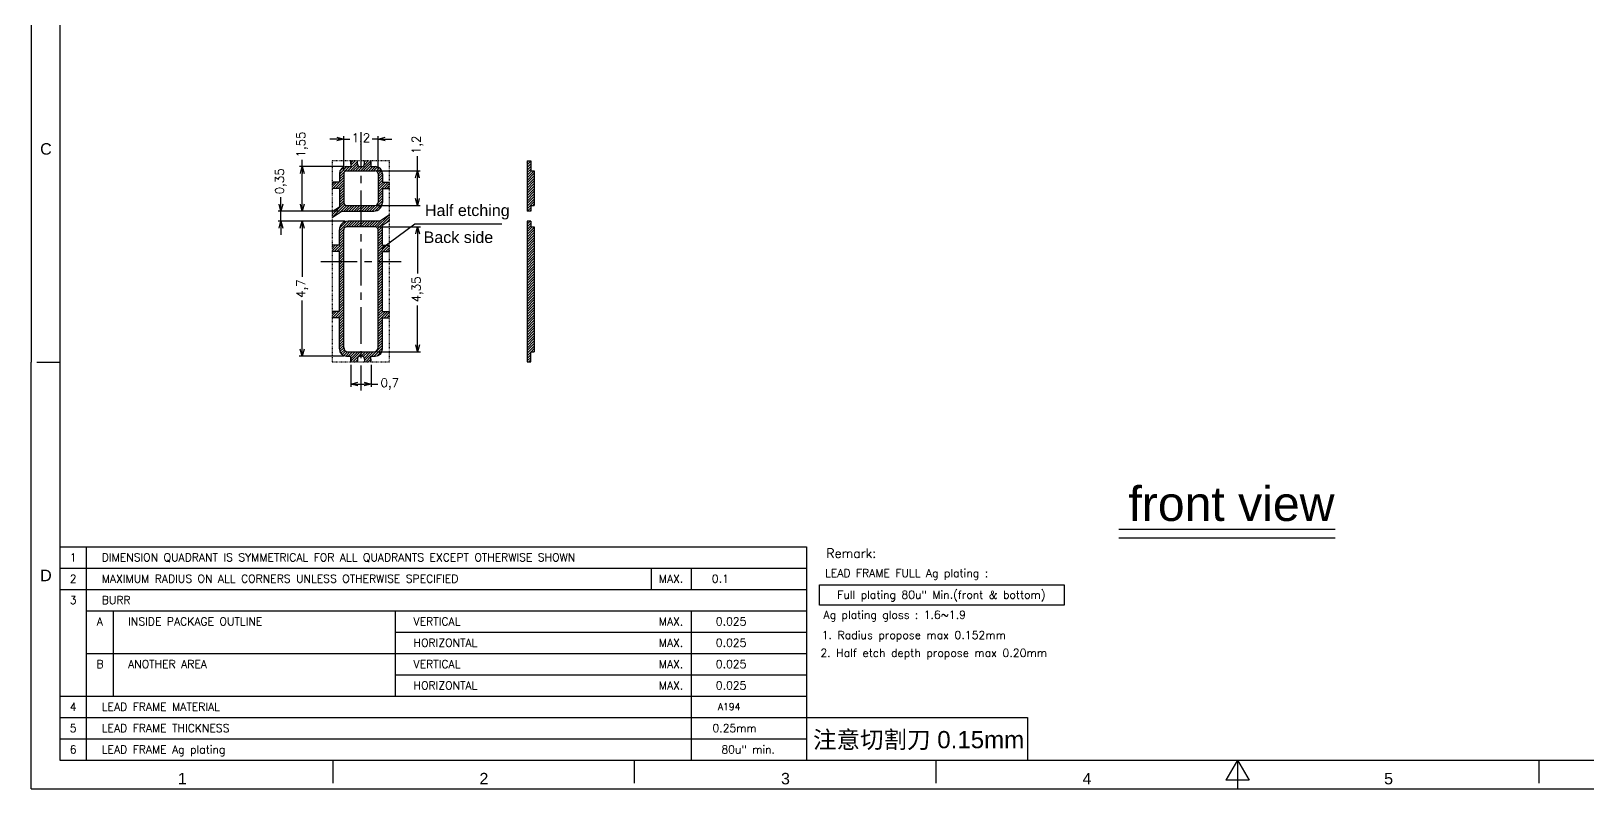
# Model space of a CAD drawing. Header units: millimetres. Extents: x -992 to 1678, y 128 to 1331.
# Drawn here: x -991.9 to -720.9, y 1033.9 to 1165.8 of the extents above; entities that cross this region are included whole.
import ezdxf
from ezdxf.enums import TextEntityAlignment as Align

# ---------------------------------------------------------------- set-up
doc = ezdxf.new("R2010")
doc.units = ezdxf.units.MM
doc.header["$PDMODE"] = 3
doc.header["$PDSIZE"] = -1
doc.linetypes.add('CENTER', pattern=[10.16, 6.35, -1.27, 1.27, -1.27])
doc.linetypes.add('DOT2', pattern=[0.125, 0, -0.125])
doc.layers.get('DEFPOINTS').update_dxf_attribs({"color": 10})
for name, color, linetype in [('1', 3, 'Continuous'), ('3', 3, 'Continuous'), ('6', 6, 'Continuous'), ('b etching', 1, 'Continuous'), ('CEN', 8, 'CENTER'), ('DIM', 7, 'Continuous')]:
    doc.layers.add(name, color=color, linetype=linetype)
doc.styles.add('SIMPLEX', font='simplex')
doc.styles.get("Standard").update_dxf_attribs({"font": 'txt.shx', "bigfont": 'chineset.shx'})
doc.styles.add('STYLE3', font='arial.ttf')
doc.dimstyles.new('ISO-25', dxfattribs={"dimtxt": 2.5, "dimasz": 2.5, "dimexe": 1.25, "dimexo": 0.625, "dimtad": 1, "dimtxsty": 'Standard', "dimcen": 2.5, "dimadec": 0, "dimazin": 0, "dimtfac": 1, "dimtmove": 0, "dimatfit": 3, "dimfxl": 1, "dimarcsym": 0})
pattern_1 = [(45, (0, 330.65303), (-0.2245064, 0.2245064), [])]

# ---------------------------------------------------------------- blocks, each defined once
blk = doc.blocks.new('e1')
at = {"layer": '1', "linetype": 'ByBlock'}
for p, q in [((-947.208, 906.381), (-947.058, 906.381)), ((-946.833, 906.481), (-946.833, 906.581)), ((-946.733, 906.381), (-946.683, 906.381)), ((-946.583, 906.481), (-946.583, 906.581)), ((-947.708, 904.814), (-947.458, 904.981)), ((-947.358, 904.831), (-947.708, 904.597)), ((-946.058, 904.481), (-945.708, 904.714)), ((-945.708, 904.497), (-945.958, 904.331)), ((-947.208, 899.781), (-947.058, 899.781)), ((-946.733, 899.781), (-946.683, 899.781)), ((-946.833, 899.681), (-946.833, 899.581)), ((-946.583, 899.681), (-946.583, 899.581))]:
    blk.add_line(p, q, dxfattribs=at)
at = {"layer": '1'}
for p, q in [((-947.058, 906.581), (-947.058, 906.481)), ((-947.058, 906.481), (-947.058, 906.581)), ((-947.058, 906.581), (-947.058, 906.381)), ((-946.358, 906.581), (-946.358, 906.481)), ((-946.358, 906.481), (-946.358, 906.581)), ((-946.358, 906.581), (-946.358, 906.381)), ((-946.358, 906.381), (-946.208, 906.381)), ((-947.458, 905.841), (-947.708, 905.841)), ((-947.458, 906.131), (-947.458, 905.841)), ((-945.958, 906.131), (-945.958, 905.841)), ((-945.958, 905.841), (-945.708, 905.841)), ((-947.458, 905.621), (-947.708, 905.621)), ((-947.458, 905.621), (-947.458, 904.981)), ((-945.958, 905.621), (-945.958, 905.131)), ((-945.958, 905.621), (-945.708, 905.621)), ((-947.358, 904.831), (-946.258, 904.831)), ((-947.458, 903.641), (-947.458, 904.181)), ((-946.058, 904.481), (-947.158, 904.481)), ((-945.958, 903.641), (-945.958, 904.331)), ((-947.458, 903.641), (-947.708, 903.641)), ((-945.958, 903.641), (-945.708, 903.641)), ((-947.458, 903.421), (-947.708, 903.421)), ((-947.458, 901.341), (-947.458, 903.421)), ((-945.958, 901.341), (-945.958, 903.421)), ((-945.958, 903.421), (-945.708, 903.421)), ((-947.458, 901.341), (-947.708, 901.341)), ((-947.458, 901.121), (-947.708, 901.121)), ((-947.458, 900.031), (-947.458, 901.121)), ((-945.958, 901.341), (-945.708, 901.341)), ((-945.958, 900.031), (-945.958, 901.121)), ((-945.958, 901.121), (-945.708, 901.121)), ((-947.058, 899.581), (-947.058, 899.781)), ((-946.358, 899.781), (-946.208, 899.781)), ((-946.358, 899.581), (-946.358, 899.781)), ((-947.058, 899.581), (-947.058, 899.681)), ((-947.058, 899.681), (-947.058, 899.581)), ((-946.358, 899.581), (-946.358, 899.681)), ((-946.358, 899.681), (-946.358, 899.581))]:
    blk.add_line(p, q, dxfattribs=at)
for centre, radius, start, end in [((-947.208, 906.131), 0.25, 90, 180), ((-946.208, 906.131), 0.25, 0, 90), ((-946.258, 905.131), 0.3, 270, 0), ((-947.158, 904.181), 0.3, 90, 180), ((-947.208, 900.031), 0.25, 180, 270), ((-946.208, 900.031), 0.25, 270, 0)]:
    blk.add_arc(centre, radius, start, end, dxfattribs=at)
at = {"layer": '1', "linetype": 'ByBlock'}
for centre, start, end in [((-946.733, 906.481), 180, 270), ((-946.683, 906.481), 270, 0), ((-946.733, 899.681), 90, 180), ((-946.683, 899.681), 0, 90)]:
    blk.add_arc(centre, 0.1, start, end, dxfattribs=at)
blk = doc.blocks.new('e2')
at = {"layer": 'b etching', "linetype": 'ByBlock'}
for p, q in [((-947.308, 906.131), (-947.308, 905.131)), ((-947.208, 906.231), (-946.208, 906.231)), ((-946.108, 906.131), (-946.108, 905.131)), ((-947.208, 905.031), (-946.208, 905.031)), ((-947.308, 900.081), (-947.308, 904.181)), ((-946.208, 904.281), (-947.208, 904.281)), ((-946.108, 900.081), (-946.108, 904.181)), ((-947.158, 899.931), (-946.258, 899.931))]:
    blk.add_line(p, q, dxfattribs=at)
for centre, radius, start, end in [((-947.208, 906.131), 0.1, 90, 180), ((-946.208, 906.131), 0.1, 360, 90), ((-947.208, 905.131), 0.1, 180, 270), ((-946.208, 905.131), 0.1, 270, 360), ((-947.208, 904.181), 0.1, 90, 180), ((-946.208, 904.181), 0.1, 0, 90), ((-947.158, 900.081), 0.15, 180, 270), ((-946.258, 900.081), 0.15, 270, 0)]:
    blk.add_arc(centre, radius, start, end, dxfattribs=at)
blk = doc.blocks.new('_OPEN30')
at = {"color": 0, "linetype": 'ByBlock'}
for p, q in [((-1, 0.27), (0, 0)), ((0, 0), (-1, -0.27)), ((0, 0), (-1, 0))]:
    blk.add_line(p, q, dxfattribs=at)
blk = doc.blocks.new('*D133')
at = {"layer": 'DEFPOINTS', "color": 0, "transparency": 16777216}
for p in [(-937.03, 1142.23), (-944.75, 1134.48), (-937.78, 1134.48)]:
    blk.add_point(p, dxfattribs=at)
at = {"layer": 'DIM', "color": 0, "lineweight": -2, "transparency": 16777216}
for p, q in [((-937.53, 1142.23), (-945.25, 1142.23)), ((-944.75, 1142.23), (-944.75, 1143.43)), ((-944.75, 1135.68), (-944.75, 1141.03)), ((-938.28, 1134.48), (-945.25, 1134.48))]:
    blk.add_line(p, q, dxfattribs=at)
at = {"layer": 'DIM', "color": 0, "lineweight": -2, "transparency": 16777216, "xscale": 1.2, "yscale": 1.2, "zscale": 1.2}
for p, rotation in [((-944.75, 1142.23), 90), ((-944.75, 1134.48), 270)]:
    blk.add_blockref('_OPEN30', p, dxfattribs=dict(at, rotation=rotation))
at = {"layer": 'DIM', "color": 0, "transparency": 16777216, "insert": (-944.75, 1146.07), "char_height": 1.5, "attachment_point": 5, "rotation": 90, "style": 'SIMPLEX'}
blk.add_mtext('1,55', dxfattribs=at)
blk = doc.blocks.new('*D134')
at = {"layer": 'DEFPOINTS', "color": 0, "transparency": 16777216}
for p in [(-937.78, 1134.48), (-948.46, 1132.73), (-936.78, 1132.73)]:
    blk.add_point(p, dxfattribs=at)
at = {"layer": 'DIM', "color": 0, "lineweight": -2, "transparency": 16777216}
for p, q in [((-948.46, 1135.68), (-948.46, 1136.88)), ((-938.28, 1134.48), (-948.96, 1134.48)), ((-948.46, 1132.73), (-948.46, 1134.48)), ((-937.28, 1132.73), (-948.96, 1132.73)), ((-948.46, 1131.53), (-948.46, 1130.33))]:
    blk.add_line(p, q, dxfattribs=at)
at = {"layer": 'DIM', "color": 0, "lineweight": -2, "transparency": 16777216, "xscale": 1.2, "yscale": 1.2, "zscale": 1.2}
for p, rotation in [((-948.46, 1134.48), 270), ((-948.46, 1132.73), 90)]:
    blk.add_blockref('_OPEN30', p, dxfattribs=dict(at, rotation=rotation))
at = {"layer": 'DIM', "color": 0, "transparency": 16777216, "insert": (-948.46, 1139.66), "char_height": 1.5, "attachment_point": 5, "rotation": 90, "style": 'SIMPLEX'}
blk.add_mtext('0,35', dxfattribs=at)
blk = doc.blocks.new('*D137')
at = {"layer": 'DEFPOINTS', "color": 0, "transparency": 16777216}
for p in [(-931.53, 1147.03), (-937.53, 1140.98), (-931.53, 1140.98)]:
    blk.add_point(p, dxfattribs=at)
at = {"layer": 'DIM', "color": 0, "lineweight": -2, "transparency": 16777216}
for p, q in [((-938.73, 1147.03), (-939.93, 1147.03)), ((-937.53, 1141.48), (-937.53, 1147.53)), ((-937.53, 1147.03), (-936.46, 1147.03)), ((-931.53, 1147.03), (-932.6, 1147.03)), ((-931.53, 1141.48), (-931.53, 1147.53)), ((-930.33, 1147.03), (-929.13, 1147.03))]:
    blk.add_line(p, q, dxfattribs=at)
at = {"layer": 'DIM', "color": 0, "lineweight": -2, "transparency": 16777216, "xscale": 1.2, "yscale": 1.2, "zscale": 1.2}
blk.add_blockref('_OPEN30', (-937.53, 1147.03), dxfattribs=at)
at = {"layer": 'DIM', "color": 0, "lineweight": -2, "transparency": 16777216, "xscale": 1.2, "yscale": 1.2, "zscale": 1.2, "rotation": 180}
blk.add_blockref('_OPEN30', (-931.53, 1147.03), dxfattribs=at)
at = {"layer": 'DIM', "color": 0, "transparency": 16777216, "insert": (-934.53, 1147.03), "char_height": 1.5, "attachment_point": 5, "style": 'SIMPLEX'}
blk.add_mtext('1,2', dxfattribs=at)
blk = doc.blocks.new('*D135')
at = {"layer": 'DEFPOINTS', "color": 0, "transparency": 16777216}
for p in [(-936.78, 1132.73), (-944.76, 1109.23), (-937.03, 1109.23)]:
    blk.add_point(p, dxfattribs=at)
at = {"layer": 'DIM', "color": 0, "lineweight": -2, "transparency": 16777216}
for p, q in [((-937.28, 1132.73), (-945.26, 1132.73)), ((-944.76, 1131.53), (-944.76, 1123.05)), ((-944.76, 1110.43), (-944.76, 1118.91)), ((-937.53, 1109.23), (-945.26, 1109.23))]:
    blk.add_line(p, q, dxfattribs=at)
at = {"layer": 'DIM', "color": 0, "lineweight": -2, "transparency": 16777216, "xscale": 1.2, "yscale": 1.2, "zscale": 1.2}
for p, rotation in [((-944.76, 1132.73), 90), ((-944.76, 1109.23), 270)]:
    blk.add_blockref('_OPEN30', p, dxfattribs=dict(at, rotation=rotation))
at = {"layer": 'DIM', "color": 0, "transparency": 16777216, "insert": (-944.76, 1120.98), "char_height": 1.5, "attachment_point": 5, "rotation": 90, "style": 'SIMPLEX'}
blk.add_mtext('4,7', dxfattribs=at)
blk = doc.blocks.new('*D138')
at = {"layer": 'DEFPOINTS', "color": 0, "transparency": 16777216}
for p in [(-932.03, 1131.73), (-932.28, 1109.98), (-924.67, 1109.98)]:
    blk.add_point(p, dxfattribs=at)
at = {"layer": 'DIM', "color": 0, "lineweight": -2, "transparency": 16777216}
for p, q in [((-931.53, 1131.73), (-924.17, 1131.73)), ((-924.67, 1130.53), (-924.67, 1123.64)), ((-924.67, 1111.18), (-924.67, 1118.07)), ((-931.78, 1109.98), (-924.17, 1109.98))]:
    blk.add_line(p, q, dxfattribs=at)
at = {"layer": 'DIM', "color": 0, "lineweight": -2, "transparency": 16777216, "xscale": 1.2, "yscale": 1.2, "zscale": 1.2}
for p, rotation in [((-924.67, 1131.73), 90), ((-924.67, 1109.98), 270)]:
    blk.add_blockref('_OPEN30', p, dxfattribs=dict(at, rotation=rotation))
at = {"layer": 'DIM', "color": 0, "transparency": 16777216, "insert": (-924.67, 1120.85), "char_height": 1.5, "attachment_point": 5, "rotation": 90, "style": 'SIMPLEX'}
blk.add_mtext('4,35', dxfattribs=at)
blk = doc.blocks.new('*D139')
at = {"layer": 'DEFPOINTS', "color": 0, "transparency": 16777216}
for p in [(-932.03, 1141.48), (-924.7, 1141.48), (-932.03, 1135.48)]:
    blk.add_point(p, dxfattribs=at)
at = {"layer": 'DIM', "color": 0, "lineweight": -2, "transparency": 16777216}
for p, q in [((-924.7, 1141.48), (-924.7, 1144.07)), ((-931.53, 1141.48), (-924.2, 1141.48)), ((-924.7, 1136.68), (-924.7, 1140.28)), ((-931.53, 1135.48), (-924.2, 1135.48))]:
    blk.add_line(p, q, dxfattribs=at)
at = {"layer": 'DIM', "color": 0, "lineweight": -2, "transparency": 16777216, "xscale": 1.2, "yscale": 1.2, "zscale": 1.2}
for p, rotation in [((-924.7, 1141.48), 90), ((-924.7, 1135.48), 270)]:
    blk.add_blockref('_OPEN30', p, dxfattribs=dict(at, rotation=rotation))
at = {"layer": 'DIM', "color": 0, "transparency": 16777216, "insert": (-924.7, 1146), "char_height": 1.5, "attachment_point": 5, "rotation": 90, "style": 'SIMPLEX'}
blk.add_mtext('1,2', dxfattribs=at)
blk = doc.blocks.new('*D136')
at = {"layer": 'DEFPOINTS', "color": 0, "transparency": 16777216}
for p in [(-936.28, 1108.23), (-932.78, 1108.23), (-932.78, 1104.37)]:
    blk.add_point(p, dxfattribs=at)
at = {"layer": 'DIM', "color": 0, "lineweight": -2, "transparency": 16777216}
for p, q in [((-936.28, 1107.73), (-936.28, 1103.87)), ((-932.78, 1107.73), (-932.78, 1103.87)), ((-935.08, 1104.37), (-933.98, 1104.37)), ((-932.78, 1104.37), (-931.58, 1104.37))]:
    blk.add_line(p, q, dxfattribs=at)
at = {"layer": 'DIM', "color": 0, "lineweight": -2, "transparency": 16777216, "xscale": 1.2, "yscale": 1.2, "zscale": 1.2, "rotation": 180}
blk.add_blockref('_OPEN30', (-936.28, 1104.37), dxfattribs=at)
at = {"layer": 'DIM', "color": 0, "lineweight": -2, "transparency": 16777216, "xscale": 1.2, "yscale": 1.2, "zscale": 1.2}
blk.add_blockref('_OPEN30', (-932.78, 1104.37), dxfattribs=at)
at = {"layer": 'DIM', "color": 0, "transparency": 16777216, "insert": (-929.51, 1104.37), "char_height": 1.5, "attachment_point": 5, "style": 'SIMPLEX'}
blk.add_mtext('0,7', dxfattribs=at)

msp = doc.modelspace()

# ---------------------------------------------------------------- hatches: boundary and pattern name
at = {"layer": '1', "linetype": 'ByBlock'}
h = msp.add_hatch(dxfattribs=at)
h.set_pattern_fill('ANSI31', color=256, scale=0.1, style=0)
h.set_pattern_definition(pattern_1)
h.paths.add_polyline_path([(-904.35607901, 1141.47749811), (-904.98107901, 1141.47749811), (-904.98107901, 1143.22749811), (-905.60607901, 1143.22749811), (-905.60607901, 1134.47749811), (-904.98107901, 1134.47749811), (-904.98107901, 1135.47749811), (-904.35607901, 1135.47749811)])
h = msp.add_hatch(dxfattribs=at)
h.set_pattern_fill('ANSI31', color=256, scale=0.1, style=0)
h.set_pattern_definition(pattern_1)
h.paths.add_polyline_path([(-904.35607901, 1131.72749811), (-904.98107901, 1131.72749811), (-904.98107901, 1132.72749811), (-905.60607901, 1132.72749811), (-905.60607901, 1108.22749811), (-904.98107901, 1108.22749811), (-904.98107901, 1109.97749811), (-904.35607901, 1109.97749811)])
at = {"layer": 'b etching', "linetype": 'ByBlock'}
h = msp.add_hatch(dxfattribs=at)
h.set_pattern_fill('ANSI31', color=256, scale=0.1, style=0)
h.set_pattern_definition([(45, (20, 320.65303), (-0.2245064, 0.2245064), [])])
h.paths.add_polyline_path([(-934.53233836, 1141.47749811), (-934.53233836, 1142.22749811), (-934.65733836, 1142.22749811, -0.4142135624), (-935.15733836, 1142.72749811), (-935.15733836, 1143.22749811), (-936.28233836, 1143.22749811), (-936.28233836, 1142.72749811), (-936.28233836, 1142.22749811), (-937.03233836, 1142.22749811, 0.4142135624), (-938.28233836, 1140.97749811), (-938.28233836, 1139.52749811), (-939.53233836, 1139.52749811), (-939.53233836, 1138.42749811), (-938.28233836, 1138.42749811), (-938.28233836, 1135.22749811), (-939.53233836, 1134.39416478), (-939.53233836, 1133.31083145), (-937.78233836, 1134.47749811), (-934.53233836, 1134.47749811), (-934.53233836, 1135.47749811), (-937.03233836, 1135.47749811, -0.4142135624), (-937.53233836, 1135.97749811), (-937.53233836, 1140.97749811, -0.4142135624), (-937.03233836, 1141.47749811)])
h.paths.add_polyline_path([(-931.53233836, 1140.97749811), (-931.53233836, 1135.97749811, -0.4142135624), (-932.03233836, 1135.47749811), (-934.53233836, 1135.47749811), (-934.53233836, 1134.47749811), (-932.28233836, 1134.47749811, 0.4142135624), (-930.78233836, 1135.97749811), (-930.78233836, 1138.42749811), (-929.53233836, 1138.42749811), (-929.53233836, 1139.52749811), (-930.78233836, 1139.52749811), (-930.78233836, 1140.97749811, 0.4142135624), (-932.03233836, 1142.22749811), (-932.78233836, 1142.22749811), (-932.78233836, 1143.22749811), (-933.90733836, 1143.22749811), (-933.90733836, 1142.72749811, -0.4142135624), (-934.40733836, 1142.22749811), (-934.53233836, 1142.22749811), (-934.53233836, 1141.47749811), (-932.03233836, 1141.47749811, -0.4142135624)])
h.paths.add_polyline_path([(-937.03233836, 1131.72749811), (-934.53233836, 1131.72749811), (-934.53233836, 1132.72749811), (-936.78233836, 1132.72749811, 0.4142135624), (-938.28233836, 1131.22749811), (-938.28233836, 1128.52749811), (-939.53233836, 1128.52749811), (-939.53233836, 1127.42749811), (-938.28233836, 1127.42749811), (-938.28233836, 1125.72749811), (-937.53233836, 1125.72749811), (-937.53233836, 1131.22749811, -0.4142135624)])
h.paths.add_polyline_path([(-931.28233836, 1132.72749811), (-934.53233836, 1132.72749811), (-934.53233836, 1131.72749811), (-932.03233836, 1131.72749811, -0.4142135624), (-931.53233836, 1131.22749811), (-931.53233836, 1125.72749811), (-930.78233836, 1125.72749811), (-930.78233836, 1127.42749811), (-929.53233836, 1127.42749811), (-929.53233836, 1128.52749811), (-930.78233836, 1128.52749811), (-930.78233836, 1131.97749811), (-929.53233836, 1132.81083145), (-929.53233836, 1133.89416478)])
h.paths.add_polyline_path([(-937.53233836, 1125.72749811), (-938.28233836, 1125.72749811), (-938.28233836, 1117.02749811), (-939.53233836, 1117.02749811), (-939.53233836, 1115.92749811), (-938.28233836, 1115.92749811), (-938.28233836, 1110.47749811, 0.4142135624), (-937.03233836, 1109.22749811), (-936.28233836, 1109.22749811), (-936.28233836, 1108.22749811), (-935.15733836, 1108.22749811), (-935.15733836, 1108.72749811, -0.4142135624), (-934.65733836, 1109.22749811), (-934.53233836, 1109.22749811), (-934.53233836, 1109.97749811), (-936.78233836, 1109.97749811, -0.4142135624), (-937.53233836, 1110.72749811)])
h.paths.add_polyline_path([(-931.53233836, 1110.72749811, -0.4142135624), (-932.28233836, 1109.97749811), (-934.53233836, 1109.97749811), (-934.53233836, 1109.22749811), (-934.40733836, 1109.22749811, -0.4142135624), (-933.90733836, 1108.72749811), (-933.90733836, 1108.22749811), (-932.78233836, 1108.22749811), (-932.78233836, 1108.72749811), (-932.78233836, 1109.22749811), (-932.03233836, 1109.22749811, 0.4142135624), (-930.78233836, 1110.47749811), (-930.78233836, 1115.92749811), (-929.53233836, 1115.92749811), (-929.53233836, 1117.02749811), (-930.78233836, 1117.02749811), (-930.78233836, 1125.72749811), (-931.53233836, 1125.72749811)])

# ---------------------------------------------------------------- linework, layer by layer
at = {"linetype": 'ByBlock'}
msp.add_line((-925.14620708, 1132.28784862), (-909.98314712, 1132.28784862), dxfattribs=at)
msp.add_lwpolyline([(-854.6923516, 1069.4392171), (-812.11481435, 1069.4392171), (-812.11481435, 1065.85624396), (-854.6923516, 1065.85624396)], close=True, dxfattribs=at)
at = {"layer": '1', "linetype": 'ByBlock'}
for p, q in [((-905.60607901, 1143.22749811), (-904.98107901, 1143.22749811)), ((-905.60607901, 1143.22749811), (-905.60607901, 1134.47749811)), ((-904.98107901, 1143.22749811), (-904.98107901, 1141.47749811)), ((-904.98107901, 1141.47749811), (-904.35607901, 1141.47749811)), ((-904.35607901, 1141.47749811), (-904.35607901, 1135.47749811)), ((-904.98107901, 1134.47749811), (-905.60607901, 1134.47749811)), ((-904.98107901, 1135.47749811), (-904.35607901, 1135.47749811)), ((-904.98107901, 1135.47749811), (-904.98107901, 1134.47749811)), ((-905.60607901, 1132.72749811), (-905.60607901, 1108.22749811)), ((-904.98107901, 1132.72749811), (-905.60607901, 1132.72749811)), ((-904.98107901, 1132.72749811), (-904.98107901, 1131.72749811)), ((-904.98107901, 1131.72749811), (-904.35607901, 1131.72749811)), ((-904.35607901, 1131.72749811), (-904.35607901, 1109.97749811)), ((-904.98107901, 1108.22749811), (-904.98107901, 1109.97749811)), ((-904.98107901, 1109.97749811), (-904.35607901, 1109.97749811)), ((-905.60607901, 1108.22749811), (-904.98107901, 1108.22749811))]:
    msp.add_line(p, q, dxfattribs=at)
at = {"layer": '3', "color": 0}
for p, q in [((-986.9486804, 1325.90667602), (-986.9486804, 1038.90667602)), ((-991.9486804, 1182.40667602), (-991.9486804, 1108.15667602)), ((-991.9486804, 1033.90667602), (-991.9486804, 1108.15667602)), ((-990.9486804, 1108.15667602), (-986.9486804, 1108.15667602)), ((-986.9486804, 1076.06558802), (-856.9486804, 1076.06558802)), ((-986.9486804, 1076.06558802), (-986.9486804, 1038.90667602)), ((-982.3038164, 1038.90667602), (-982.3038164, 1076.06558802)), ((-856.9486804, 1076.06558802), (-856.9486804, 1038.90667602)), ((-986.9486804, 1072.34969682), (-856.9486804, 1072.34969682)), ((-884.02027848, 1072.34969682), (-884.02027848, 1068.63380562)), ((-877.05298248, 1072.34969682), (-877.05298248, 1068.63380562)), ((-986.9486804, 1068.63380562), (-856.9486804, 1068.63380562)), ((-982.3038164, 1064.91791442), (-856.9486804, 1064.91791442)), ((-977.6589524, 1064.91791442), (-977.6589524, 1050.05434962)), ((-928.57886991, 1064.91791442), (-928.57886991, 1050.05434962)), ((-877.05298248, 1064.91791442), (-877.05298248, 1046.33845842)), ((-928.57886991, 1061.20202322), (-856.9486804, 1061.20202322)), ((-982.3038164, 1057.48613202), (-856.9486804, 1057.48613202)), ((-928.57886991, 1053.77024082), (-856.9486804, 1053.77024082)), ((-986.9486804, 1050.05434962), (-856.9486804, 1050.05434962)), ((-986.9486804, 1046.33845842), (-856.9486804, 1046.33845842)), ((-877.05298248, 1046.33845842), (-877.05298248, 1038.90667602)), ((-856.9486804, 1046.33845842), (-818.47703249, 1046.33845842)), ((-818.47703249, 1046.33845842), (-818.47703249, 1038.90667602)), ((-986.9486804, 1042.62256722), (-856.9486804, 1042.62256722)), ((-986.9486804, 1038.90667602), (-576.9486804, 1038.90667602)), ((-986.9486804, 1038.90667602), (-856.9486804, 1038.90667602)), ((-939.4486804, 1038.90667602), (-939.4486804, 1034.90667602)), ((-886.9486804, 1038.90667602), (-886.9486804, 1034.90667602)), ((-834.4486804, 1038.90667602), (-834.4486804, 1034.90667602)), ((-781.9486804, 1038.90667602), (-783.96940634, 1035.40667602)), ((-781.9486804, 1038.90667602), (-779.92795446, 1035.40667602)), ((-781.9486804, 1038.90667602), (-781.9486804, 1033.90667602)), ((-729.4486804, 1038.90667602), (-729.4486804, 1034.90667602)), ((-779.92795446, 1035.40667602), (-783.96940634, 1035.40667602)), ((-991.9486804, 1033.90667602), (-571.9486804, 1033.90667602)), ((-991.9486804, 1033.90667602), (-571.9486804, 1033.90667602))]:
    msp.add_line(p, q, dxfattribs=at)
at = {"layer": '6', "linetype": 'DOT2'}
for p, q in [((-929.53233836, 1143.22749811), (-939.53233836, 1143.22749811)), ((-939.53233836, 1143.22749811), (-939.53233836, 1108.22749811)), ((-929.53233836, 1108.22749811), (-929.53233836, 1143.22749811)), ((-939.53233836, 1108.22749811), (-929.53233836, 1108.22749811))]:
    msp.add_line(p, q, dxfattribs=at)
at = {"layer": 'CEN', "linetype": 'CENTER'}
for p, q in [((-934.53233836, 1148.22749811), (-934.53233836, 1103.22749811)), ((-941.53233836, 1125.72749811), (-927.53233836, 1125.72749811))]:
    msp.add_line(p, q, dxfattribs=at)
at = {"layer": 'DIM'}
for p, q in [((-930.97145925, 1127.97628095), (-925.14620708, 1132.28784862)), ((-802.58468973, 1079.10156555), (-764.90825764, 1079.10156555)), ((-802.58468973, 1077.60548063), (-764.90825764, 1077.60548063))]:
    msp.add_line(p, q, dxfattribs=at)

# ---------------------------------------------------------------- block references
at = {"linetype": 'ByBlock', "xscale": 5, "yscale": 5, "zscale": 5}
for name in ['e1', 'e2']:
    msp.add_blockref(name, (3799.00539325, -3389.67593989), dxfattribs=at)

# ---------------------------------------------------------------- texts
at = {"color": 0, "style": 'SIMPLEX', "width": 0.99}
msp.add_text('Full plating 80u" Min.(front & bottom)', height=1.3934592, dxfattribs=at).set_placement((-833.48631771, 1067.70513721), align=Align.MIDDLE_CENTER)
at = {"layer": '3', "color": 0, "style": 'STYLE3'}
for s, p in [('C', (-990.38196423, 1144.30580182)), ('D', (-990.38196423, 1070.05580182)), ('1', (-966.40300714, 1034.69035271)), ('2', (-913.90300714, 1034.69035271)), ('3', (-861.40300714, 1034.69035271)), ('4', (-808.90300714, 1034.69035271)), ('5', (-756.40300714, 1034.69035271))]:
    msp.add_text(s, height=2, dxfattribs=at).set_placement(p)
at = {"layer": '3', "color": 0, "style": 'SIMPLEX', "width": 0.99}
for s, height, p in [('1', 1.3934592, (-984.6262484, 1074.20764242)), ('Remark:', 1.6, (-849.16580443, 1074.92188692)), ('2', 1.3934592, (-984.6262484, 1070.49175122)), ('MAX.', 1.3934592, (-880.53663048, 1070.49175122)), ('0.1', 1.3934592, (-871.96183398, 1070.49175122)), ('3', 1.3934592, (-984.6262484, 1066.77586002)), ('A', 1.3934592, (-979.9813844, 1063.05996882)), ('MAX.', 1.3934592, (-880.53663048, 1063.05996882)), ('0.025', 1.3934592, (-870.08568648, 1063.05996882)), ('MAX.', 1.3934592, (-880.53663048, 1059.34407762)), ('0.025', 1.3934592, (-870.08568648, 1059.34407762)), ('B', 1.3934592, (-979.9813844, 1055.62818642)), ('MAX.', 1.3934592, (-880.53663048, 1055.62818642)), ('0.025', 1.3934592, (-870.08568648, 1055.62818642)), ('MAX.', 1.3934592, (-880.53663048, 1051.91229522)), ('0.025', 1.3934592, (-870.08568648, 1051.91229522)), ('4', 1.3934592, (-984.6262484, 1048.19640402)), ('A194', 1.2, (-870.43566368, 1048.19640402)), ('5', 1.3934592, (-984.6262484, 1044.48051282)), ('0.25mm', 1.3934592, (-869.48768883, 1044.48051282)), ('6', 1.3934592, (-984.6262484, 1040.76462162)), ('80u" min.', 1.3934592, (-867.11551449, 1040.76462162))]:
    msp.add_text(s, height=height, dxfattribs=at).set_placement(p, align=Align.MIDDLE_CENTER)
for s, p in [('DIMENSION QUADRANT IS SYMMETRICAL FOR ALL QUADRANTS EXCEPT OTHERWISE SHOWN', (-979.64993155, 1073.51091282)), ('MAXIMUM RADIUS ON ALL CORNERS UNLESS OTHERWISE SPECIFIED', (-979.64993155, 1069.79502162)), ('LEAD FRAME FULL Ag plating : ', (-853.73292097, 1070.77446902)), ('BURR', (-979.64993155, 1066.07913042)), ('INSIDE PACKAGE OUTLINE', (-975.05952301, 1062.36323922)), ('VERTICAL', (-925.37350686, 1062.36323922)), (' Ag plating gloss : 1.6~1.9', (-854.94257738, 1063.52160164)), ('HORIZONTAL', (-925.37350686, 1058.64734802)), ('ANOTHER AREA', (-975.05952301, 1054.93145682)), ('VERTICAL', (-925.37350686, 1054.93145682)), ('HORIZONTAL', (-925.37350686, 1051.21556562)), ('LEAD FRAME MATERIAL', (-979.64993155, 1047.49967442)), ('LEAD FRAME THICKNESS', (-979.64993155, 1043.78378322)), ('LEAD FRAME Ag plating ', (-979.64993155, 1040.06789202))]:
    msp.add_text(s, height=1.3934592, dxfattribs=at).set_placement(p)
at = {"layer": '3', "color": 0, "style": 'STYLE3'}
msp.add_text('注意切割刀 0.15mm', height=3, dxfattribs=at).set_placement((-837.44419673, 1042.47835513), align=Align.MIDDLE_CENTER)
at = {"layer": '3', "color": 0, "char_height": 1.3934592, "attachment_point": 1, "style": 'SIMPLEX'}
for s, insert, width in [('1. Radius propose max 0.152mm ', (-854.31358718, 1061.37976811), 75.95), ('2. Half etch depth propose max 0.20mm ', (-854.55709052, 1058.27020273), 50.47805952)]:
    msp.add_mtext(s, dxfattribs=dict(at, insert=insert, width=width))
at = {"layer": 'DIM', "linetype": 'ByBlock', "style": 'STYLE3'}
msp.add_text('Back side', height=2, dxfattribs=at).set_placement((-923.61956631, 1128.93025312))
at = {"layer": 'DIM', "width": 62.8299290021, "attachment_point": 1, "style": 'STYLE3'}
for s, insert, char_height in [('Half etching', (-923.39582825, 1135.6229427), 2), ('front view', (-800.91617163, 1086.55087465), 6)]:
    msp.add_mtext(s, dxfattribs=dict(at, insert=insert, char_height=char_height))

# ---------------------------------------------------------------- dimensions: what is measured, and where the dimension line sits
at = {"layer": 'DIM'}
for base, p1, p2, picture, middle in [((-944.75142641, 1134.47749811), (-937.03233836, 1142.22749811), (-937.78233836, 1134.47749811), '*D133', (-944.75142641, 1146.07035526)), ((-924.7003605, 1141.47749811), (-932.03233836, 1135.47749811), (-932.03233836, 1141.47749811), '*D139', (-924.7003605, 1145.99786208)), ((-948.46391058, 1132.72749811), (-937.78233836, 1134.47749811), (-936.78233836, 1132.72749811), '*D134', (-948.46391058, 1139.6632124))]:
    dim = msp.add_linear_dim(base=base, p1=p1, p2=p2, angle=90, dimstyle='ISO-25', override={"dimtxt": 1.5, "dimasz": 1.2, "dimexe": 0.5, "dimexo": 0.5, "dimgap": 0.5, "dimtad": 0, "dimdec": 8, "dimlfac": 0.2, "dimtxsty": 'SIMPLEX', "dimblk1": 'OPEN30', "dimblk2": 'OPEN30', "dimsah": 1, "dimtp": 0.05, "dimtm": 0.05, "dimtfac": 0.5, "dimtdec": 8}, dxfattribs=at)
    dim.commit()
    dim.dimension.update_dxf_attribs({"geometry": picture, "text_midpoint": middle, "dimtype": 160})
for base, p1, p2, picture, middle in [((-931.53233836, 1147.0342388), (-937.53233836, 1140.97749811), (-931.53233836, 1140.97749811), '*D137', (-934.53233836, 1147.0342388)), ((-932.78233836, 1104.37085374), (-936.28233836, 1108.22749811), (-932.78233836, 1108.22749811), '*D136', (-929.51090978, 1104.37085374))]:
    dim = msp.add_linear_dim(base=base, p1=p1, p2=p2, dimstyle='ISO-25', override={"dimtxt": 1.5, "dimasz": 1.2, "dimexe": 0.5, "dimexo": 0.5, "dimgap": 0.5, "dimtad": 0, "dimdec": 8, "dimlfac": 0.2, "dimtxsty": 'SIMPLEX', "dimblk1": 'OPEN30', "dimblk2": 'OPEN30', "dimsah": 1, "dimtp": 0.05, "dimtm": 0.05, "dimtfac": 0.5, "dimtdec": 8}, dxfattribs=at)
    dim.commit()
    dim.dimension.update_dxf_attribs({"geometry": picture, "text_midpoint": middle})
for base, p1, p2, picture, middle in [((-944.76429257, 1109.22749811), (-936.78233836, 1132.72749811), (-937.03233836, 1109.22749811), '*D135', (-944.76429257, 1120.97749811)), ((-924.66783898, 1109.97749811), (-932.03233836, 1131.72749811), (-932.28233836, 1109.97749811), '*D138', (-924.66783898, 1120.85249811))]:
    dim = msp.add_linear_dim(base=base, p1=p1, p2=p2, angle=90, dimstyle='ISO-25', override={"dimtxt": 1.5, "dimasz": 1.2, "dimexe": 0.5, "dimexo": 0.5, "dimgap": 0.5, "dimtad": 0, "dimdec": 8, "dimlfac": 0.2, "dimtxsty": 'SIMPLEX', "dimblk1": 'OPEN30', "dimblk2": 'OPEN30', "dimsah": 1, "dimtp": 0.05, "dimtm": 0.05, "dimtfac": 0.5, "dimtdec": 8}, dxfattribs=at)
    dim.commit()
    dim.dimension.update_dxf_attribs({"geometry": picture, "text_midpoint": middle})

doc.saveas('drawing.dxf')
